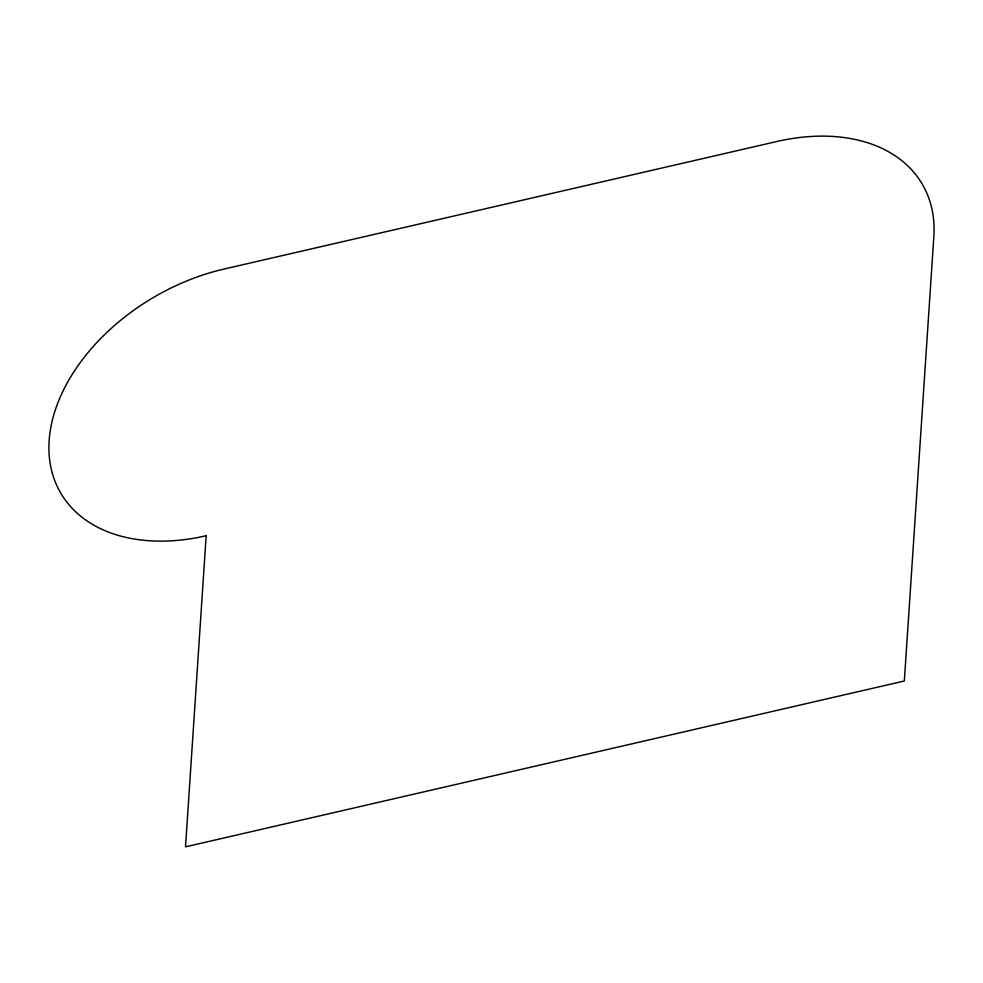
<?xml version="1.0" encoding="UTF-8"?>
<svg xmlns="http://www.w3.org/2000/svg" width="983" height="983" viewBox="0 0 983 983"><rect width="100%" height="100%" fill="white"/><g stroke="black" fill="none" stroke-linecap="round" stroke-linejoin="round"><path stroke-width="1.47" d="M206.172 535.747L185.517 846.842L904.335 680.998L933.85 236.571A178.967 121.683 -30.5 0 0 776.828 141.515L223.891 269.084A178.967 121.683 -30.5 0 0 49.15 440.691A178.967 121.683 -30.5 0 0 206.172 535.747"/></g></svg>
